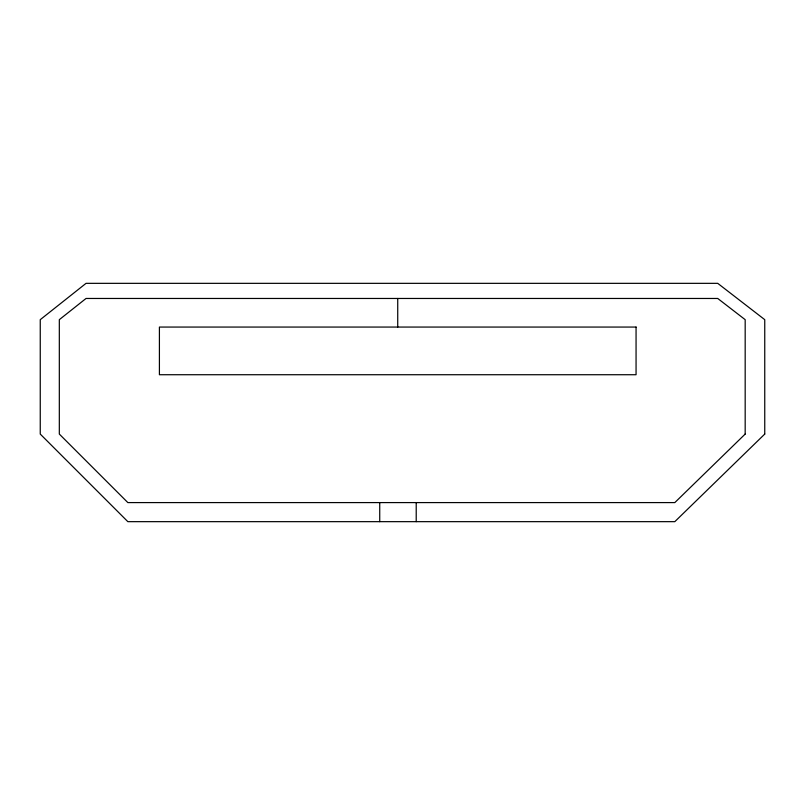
<?xml version="1.0" encoding="UTF-8"?>
<svg xmlns="http://www.w3.org/2000/svg" width="805" height="805" viewBox="0 0 805 805"><rect width="100%" height="100%" fill="white"/><g stroke="black" fill="none" stroke-linecap="round" stroke-linejoin="round"><path stroke-width="1.21" d="M416.215 502.592L416.215 521.66M397.73 298.464L397.73 327.061M379.729 502.592L379.729 521.66M745.178 434.066L674.811 502.592L127.854 502.592L59.318 434.066L59.318 319.666L86.044 298.464L717.728 298.464L745.178 319.666L745.178 434.066M764.75 434.066L674.811 521.66L127.854 521.66L40.25 434.066L40.25 319.666L86.044 283.34L717.728 283.34L764.75 319.666L764.75 434.066M636.061 327.061L159.41 327.061L159.41 374.728L636.061 374.728L636.061 327.061"/></g></svg>
